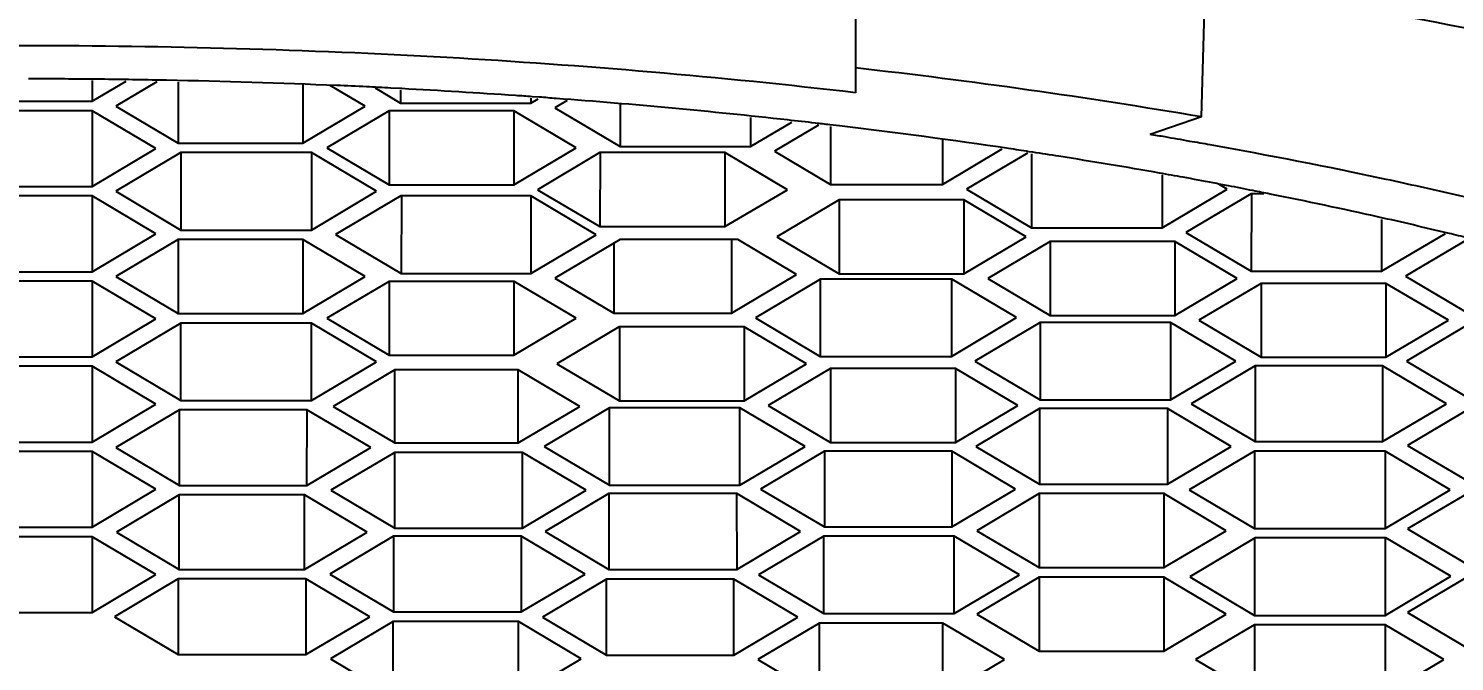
# Model space of a CAD drawing. Header units: millimetres. Extents: x 3495 to 4455, y 26793 to 27144.
# Drawn here: x 4353.08 to 4358.22, y 27042.74 to 27045.02 of the extents above; entities that cross this region are included whole.
import ezdxf

# ---------------------------------------------------------------- set-up
doc = ezdxf.new("R2010")
doc.units = ezdxf.units.MM
doc.styles.get("Standard").update_dxf_attribs({"font": ''})
doc.styles.get('Standard').set_extended_font_data('SimSun')
doc.dimstyles.new('副本 ISO-25-2bei', dxfattribs={"dimscale": 1.7, "dimtxt": 5, "dimasz": 5, "dimexe": 0.5, "dimexo": 0.625, "dimgap": 1, "dimtad": 1, "dimlfac": 0.0393, "dimdsep": 46, "dimtxsty": 'Standard', "dimcen": 2.5, "dimclrd": 1, "dimclre": 1, "dimclrt": 3, "dimadec": 0, "dimazin": 0, "dimtfac": 1, "dimtmove": 0, "dimatfit": 3, "dimfxl": 0, "dimarcsym": 0})

# ---------------------------------------------------------------- blocks, each defined once
blk = doc.blocks.new('*D14')
at = {"color": 1, "lineweight": -2, "transparency": 16777216}
for p, q in [((4281.5954, 27007.2561), (4281.5954, 27133.5514)), ((4424.555, 27007.2563), (4424.555, 27133.5514)), ((4290.0954, 27132.7014), (4416.055, 27132.7014))]:
    blk.add_line(p, q, dxfattribs=at)
at = {"color": 1, "transparency": 16777216}
for points in [[(4290.0954, 27134.118), (4290.0954, 27131.2847), (4281.5954, 27132.7014)], [(4416.055, 27134.118), (4416.055, 27131.2847), (4424.555, 27132.7014)]]:
    blk.add_solid(points, dxfattribs=at)
at = {"layer": 'Defpoints', "color": 0, "transparency": 16777216}
for p in [(4424.555, 27132.7014), (4281.5954, 27006.1936), (4424.555, 27006.1938)]:
    blk.add_point(p, dxfattribs=at)
at = {"color": 3, "transparency": 16777216, "insert": (4353.0752, 27138.6514), "char_height": 8.5, "attachment_point": 5}
blk.add_mtext('5.62', dxfattribs=at)
blk = doc.blocks.new('*D15')
at = {"color": 1, "lineweight": -2, "transparency": 16777216}
for p, q in [((4354.138, 27114.1186), (4454.1043, 27114.1186)), ((4453.2543, 27105.6186), (4453.2543, 27014.1911)), ((4425.1082, 27005.6911), (4454.1043, 27005.6911))]:
    blk.add_line(p, q, dxfattribs=at)
at = {"color": 1, "transparency": 16777216}
for points in [[(4451.8376, 27105.6186), (4454.671, 27105.6186), (4453.2543, 27114.1186)], [(4451.8376, 27014.1911), (4454.671, 27014.1911), (4453.2543, 27005.6911)]]:
    blk.add_solid(points, dxfattribs=at)
at = {"layer": 'Defpoints', "color": 0, "transparency": 16777216}
for p in [(4353.0755, 27114.1186), (4424.0457, 27005.6911), (4453.2543, 27005.6911)]:
    blk.add_point(p, dxfattribs=at)
at = {"color": 3, "transparency": 16777216, "insert": (4447.3043, 27059.9049), "char_height": 8.5, "attachment_point": 5, "rotation": 90}
blk.add_mtext('4.26', dxfattribs=at)

msp = doc.modelspace()

# ---------------------------------------------------------------- linework, layer by layer
for points, knots in [([(4353.0752, 27046.9503), (4353.6444, 27046.9503), (4354.2144, 27046.9362), (4354.7835, 27046.9087), (4354.7835, 27046.9087), (4355.3419, 27046.8805), (4355.9002, 27046.8398), (4356.4561, 27046.7833), (4356.4561, 27046.7833), (4356.9929, 27046.7293), (4357.528, 27046.662), (4358.0606, 27046.578), (4358.0606, 27046.578), (4358.5641, 27046.4991), (4359.0651, 27046.4069), (4359.562, 27046.2972), (4359.562, 27046.2972), (4360.0223, 27046.1958), (4360.4793, 27046.0795), (4360.9313, 27045.9449), (4360.9313, 27045.9449), (4361.3402, 27045.8236), (4361.744, 27045.6873), (4362.1395, 27045.5303), (4362.1395, 27045.5303), (4362.4885, 27045.3915), (4362.8316, 27045.2378), (4363.1623, 27045.0608), (4363.1623, 27045.0608), (4363.4465, 27044.9088), (4363.7223, 27044.7393), (4363.9783, 27044.5457)], [0, 0, 0, 0, 0.125, 0.125, 0.125, 0.125, 0.25, 0.25, 0.25, 0.25, 0.375, 0.375, 0.375, 0.375, 0.5, 0.5, 0.5, 0.5, 0.625, 0.625, 0.625, 0.625, 0.75, 0.75, 0.75, 0.75, 0.875, 0.875, 0.875, 0.875, 1, 1, 1, 1]), ([(4363.8902, 27044.3413), (4363.6351, 27044.5332), (4363.3609, 27044.7002), (4363.0792, 27044.8506), (4363.0792, 27044.8506), (4362.7502, 27045.0259), (4362.4095, 27045.1788), (4362.063, 27045.3159), (4362.063, 27045.3159), (4361.67, 27045.4713), (4361.2695, 27045.6067), (4360.864, 27045.7264), (4360.864, 27045.7264), (4360.4162, 27045.8593), (4359.9625, 27045.9748), (4359.5064, 27046.0745), (4359.5064, 27046.0745), (4359.0128, 27046.1834), (4358.5159, 27046.2756), (4358.0174, 27046.3537), (4358.0174, 27046.3537), (4357.4889, 27046.436), (4356.9588, 27046.5033), (4356.427, 27046.5564), (4356.427, 27046.5564), (4355.8753, 27046.6121), (4355.3219, 27046.6528), (4354.7686, 27046.6802), (4354.7686, 27046.6802), (4354.2044, 27046.7077), (4353.6402, 27046.7218), (4353.0752, 27046.7218), (4353.0752, 27046.7218), (4352.511, 27046.7218), (4351.946, 27046.7077), (4351.3818, 27046.6802), (4351.3818, 27046.6802), (4350.8284, 27046.6528), (4350.2751, 27046.6121), (4349.7233, 27046.5564), (4349.7233, 27046.5564), (4349.1916, 27046.5033), (4348.6614, 27046.436), (4348.133, 27046.3537), (4348.133, 27046.3537), (4347.6345, 27046.2756), (4347.1376, 27046.1834), (4346.644, 27046.0753), (4346.644, 27046.0753), (4346.1879, 27045.9748), (4345.7342, 27045.8601), (4345.2863, 27045.7272), (4345.2863, 27045.7272), (4344.8809, 27045.6067), (4344.4795, 27045.4713), (4344.0865, 27045.3159), (4344.0865, 27045.3159), (4343.7409, 27045.1788), (4343.4002, 27045.0268), (4343.0712, 27044.8506), (4343.0712, 27044.8506), (4342.7895, 27044.7002), (4342.5153, 27044.5332), (4342.2602, 27044.3413)], [0, 0, 0, 0, 0.0625, 0.0625, 0.0625, 0.0625, 0.125, 0.125, 0.125, 0.125, 0.1875, 0.1875, 0.1875, 0.1875, 0.25, 0.25, 0.25, 0.25, 0.3125, 0.3125, 0.3125, 0.3125, 0.375, 0.375, 0.375, 0.375, 0.4375, 0.4375, 0.4375, 0.4375, 0.5, 0.5, 0.5, 0.5, 0.5625, 0.5625, 0.5625, 0.5625, 0.625, 0.625, 0.625, 0.625, 0.6875, 0.6875, 0.6875, 0.6875, 0.75, 0.75, 0.75, 0.75, 0.8125, 0.8125, 0.8125, 0.8125, 0.875, 0.875, 0.875, 0.875, 0.9375, 0.9375, 0.9375, 0.9375, 1, 1, 1, 1]), ([(4363.9026, 27042.9321), (4363.8229, 27043.0392), (4363.734, 27043.1398), (4363.6384, 27043.2337), (4363.6384, 27043.2337), (4363.5329, 27043.3392), (4363.4199, 27043.4364), (4363.3027, 27043.5278), (4363.3027, 27043.5278), (4363.1723, 27043.6292), (4363.0368, 27043.7231), (4362.8973, 27043.8111), (4362.8973, 27043.8111), (4362.7435, 27043.9084), (4362.5857, 27043.9981), (4362.4245, 27044.082), (4362.4245, 27044.082), (4362.2483, 27044.1742), (4362.0697, 27044.259), (4361.8877, 27044.3388), (4361.8877, 27044.3388), (4361.6916, 27044.4252), (4361.4922, 27044.5049), (4361.2911, 27044.5797), (4361.2911, 27044.5797), (4360.8466, 27044.7451), (4360.3921, 27044.8847), (4359.9334, 27045.0068), (4359.9334, 27045.0068), (4359.4241, 27045.1422), (4358.9081, 27045.2553), (4358.3896, 27045.3516), (4358.3896, 27045.3516), (4357.8296, 27045.4547), (4357.2662, 27045.5386), (4356.7004, 27045.6042), (4356.7004, 27045.6042), (4356.1063, 27045.674), (4355.5097, 27045.7255), (4354.9131, 27045.7596), (4354.9131, 27045.7596), (4354.3008, 27045.7945), (4353.6876, 27045.8111), (4353.0752, 27045.8111), (4353.0752, 27045.8111), (4352.462, 27045.8111), (4351.8488, 27045.7945), (4351.2372, 27045.7596), (4351.2372, 27045.7596), (4350.6398, 27045.7255), (4350.0432, 27045.674), (4349.4491, 27045.6042), (4349.4491, 27045.6042), (4348.8841, 27045.5386), (4348.3199, 27045.4547), (4347.7599, 27045.3516), (4347.7599, 27045.3516), (4347.2414, 27045.2553), (4346.7263, 27045.1422), (4346.2161, 27045.0068), (4346.2161, 27045.0068), (4345.7575, 27044.8847), (4345.3038, 27044.7451), (4344.8592, 27044.5797), (4344.8592, 27044.5797), (4344.6582, 27044.5049), (4344.4588, 27044.4252), (4344.2618, 27044.3388), (4344.2618, 27044.3388), (4344.0807, 27044.259), (4343.9012, 27044.1742), (4343.7259, 27044.082), (4343.7259, 27044.082), (4343.5647, 27043.9981), (4343.4068, 27043.9084), (4343.2531, 27043.8111), (4343.2531, 27043.8111), (4343.1135, 27043.7231), (4342.9773, 27043.6292), (4342.8468, 27043.5278), (4342.8468, 27043.5278), (4342.7297, 27043.4364), (4342.6167, 27043.3392), (4342.5111, 27043.2337), (4342.5111, 27043.2337), (4342.4164, 27043.1398), (4342.3267, 27043.0392), (4342.2469, 27042.9321)], [0, 0, 0, 0, 0.045455, 0.045455, 0.045455, 0.045455, 0.090909, 0.090909, 0.090909, 0.090909, 0.136364, 0.136364, 0.136364, 0.136364, 0.181818, 0.181818, 0.181818, 0.181818, 0.227273, 0.227273, 0.227273, 0.227273, 0.272727, 0.272727, 0.272727, 0.272727, 0.318182, 0.318182, 0.318182, 0.318182, 0.363636, 0.363636, 0.363636, 0.363636, 0.409091, 0.409091, 0.409091, 0.409091, 0.454545, 0.454545, 0.454545, 0.454545, 0.5, 0.5, 0.5, 0.5, 0.545455, 0.545455, 0.545455, 0.545455, 0.590909, 0.590909, 0.590909, 0.590909, 0.636364, 0.636364, 0.636364, 0.636364, 0.681818, 0.681818, 0.681818, 0.681818, 0.727273, 0.727273, 0.727273, 0.727273, 0.772727, 0.772727, 0.772727, 0.772727, 0.818182, 0.818182, 0.818182, 0.818182, 0.863636, 0.863636, 0.863636, 0.863636, 0.909091, 0.909091, 0.909091, 0.909091, 0.954545, 0.954545, 0.954545, 0.954545, 1, 1, 1, 1]), ([(4357.3236, 27045.1896), (4357.8778, 27045.104), (4358.4295, 27044.9985), (4358.9754, 27044.8672), (4358.9754, 27044.8672), (4359.4656, 27044.7501), (4359.9501, 27044.6121), (4360.4253, 27044.446), (4360.4253, 27044.446), (4360.6389, 27044.3712), (4360.8499, 27044.2906), (4361.0585, 27044.2025), (4361.0585, 27044.2025), (4361.2496, 27044.1219), (4361.4382, 27044.0347), (4361.6227, 27043.9399), (4361.6227, 27043.9399), (4361.7905, 27043.8544), (4361.955, 27043.7621), (4362.1137, 27043.6616), (4362.1137, 27043.6616), (4362.2566, 27043.571), (4362.3954, 27043.4738), (4362.5275, 27043.3674)], [0, 0, 0, 0, 0.166667, 0.166667, 0.166667, 0.166667, 0.333333, 0.333333, 0.333333, 0.333333, 0.5, 0.5, 0.5, 0.5, 0.666667, 0.666667, 0.666667, 0.666667, 0.833333, 0.833333, 0.833333, 0.833333, 1, 1, 1, 1]), ([(4356.0606, 27044.7899), (4355.5704, 27044.8473), (4355.0777, 27044.8888), (4354.5849, 27044.9171), (4354.5849, 27044.9171), (4354.0797, 27044.9453), (4353.5737, 27044.9595), (4353.0685, 27044.9595), (4353.0685, 27044.9595), (4352.5625, 27044.9595), (4352.0565, 27044.9453), (4351.5513, 27044.9162), (4351.5513, 27044.9162), (4351.0586, 27044.888), (4350.5667, 27044.8456), (4350.0765, 27044.7883)], [0, 0, 0, 0, 0.25, 0.25, 0.25, 0.25, 0.5, 0.5, 0.5, 0.5, 0.75, 0.75, 0.75, 0.75, 1, 1, 1, 1]), ([(4362.6438, 27043.2702), (4362.7834, 27043.1481), (4362.9147, 27043.0135), (4363.026, 27042.8648), (4363.026, 27042.8648), (4363.1224, 27042.736), (4363.2055, 27042.5955), (4363.262, 27042.446), (4363.262, 27042.446), (4363.2886, 27042.377), (4363.3094, 27042.3056), (4363.3243, 27042.2333), (4363.3243, 27042.2333), (4363.3385, 27042.1635), (4363.3468, 27042.092), (4363.3484, 27042.0206), (4363.3484, 27042.0206), (4363.3501, 27041.9491), (4363.3451, 27041.8776), (4363.3343, 27041.807), (4363.3343, 27041.807), (4363.3235, 27041.7347), (4363.3052, 27041.6641), (4363.2828, 27041.5943), (4363.2828, 27041.5943), (4363.2329, 27041.4447), (4363.1573, 27041.3043), (4363.0668, 27041.1747), (4363.0668, 27041.1747), (4362.9621, 27041.0251), (4362.8374, 27040.8905), (4362.7037, 27040.7667), (4362.7037, 27040.7667), (4362.5466, 27040.623), (4362.3763, 27040.4942), (4362.1985, 27040.377), (4362.1985, 27040.377), (4361.9932, 27040.2416), (4361.7789, 27040.1211), (4361.5587, 27040.0106), (4361.5587, 27040.0106), (4361.3102, 27039.886), (4361.0543, 27039.7755), (4360.7942, 27039.6741), (4360.7942, 27039.6741), (4360.5059, 27039.5619), (4360.2126, 27039.4614), (4359.9168, 27039.3716), (4359.9168, 27039.3716), (4359.5928, 27039.2728), (4359.2662, 27039.1855), (4358.9372, 27039.1074), (4358.9372, 27039.1074), (4358.5849, 27039.0235), (4358.2293, 27038.9504), (4357.872, 27038.8856), (4357.872, 27038.8856), (4357.1026, 27038.7468), (4356.3257, 27038.6479), (4355.5463, 27038.5823), (4355.5463, 27038.5823), (4354.7245, 27038.5125), (4353.8994, 27038.4793), (4353.0752, 27038.4793)], [0, 0, 0, 0, 0.0625, 0.0625, 0.0625, 0.0625, 0.125, 0.125, 0.125, 0.125, 0.1875, 0.1875, 0.1875, 0.1875, 0.25, 0.25, 0.25, 0.25, 0.3125, 0.3125, 0.3125, 0.3125, 0.375, 0.375, 0.375, 0.375, 0.4375, 0.4375, 0.4375, 0.4375, 0.5, 0.5, 0.5, 0.5, 0.5625, 0.5625, 0.5625, 0.5625, 0.625, 0.625, 0.625, 0.625, 0.6875, 0.6875, 0.6875, 0.6875, 0.75, 0.75, 0.75, 0.75, 0.8125, 0.8125, 0.8125, 0.8125, 0.875, 0.875, 0.875, 0.875, 0.9375, 0.9375, 0.9375, 0.9375, 1, 1, 1, 1])]:
    msp.add_open_spline(points, degree=3, knots=knots)
for points in [[(4356.0606, 27045.35), (4356.0606, 27045.35), (4356.0606, 27044.7899), (4356.0606, 27044.7899)], [(4357.3103, 27044.7027), (4357.3103, 27044.7027), (4357.3203, 27045.0841), (4357.3203, 27045.0841)], [(4357.3103, 27044.7027), (4356.8957, 27044.7733), (4356.4786, 27044.8323), (4356.0606, 27044.8797)], [(4353.307, 27044.839), (4353.2297, 27044.8398), (4353.1525, 27044.8398), (4353.0752, 27044.8398)], [(4353.3053, 27044.8348), (4353.3053, 27044.8348), (4353.3053, 27044.7592), (4353.3053, 27044.7592)], [(4353.3053, 27044.7592), (4353.3053, 27044.7592), (4353.4283, 27044.8323), (4353.4283, 27044.8323)], [(4353.5355, 27044.8356), (4353.4599, 27044.8373), (4353.3835, 27044.8381), (4353.307, 27044.839)], [(4353.5388, 27044.8298), (4353.5388, 27044.8298), (4353.3901, 27044.7418), (4353.3901, 27044.7418)], [(4354.1512, 27044.8174), (4353.946, 27044.8265), (4353.7407, 27044.8323), (4353.5355, 27044.8356)], [(4353.6153, 27044.8282), (4353.6153, 27044.8282), (4353.6153, 27044.608), (4353.6153, 27044.608)], [(4354.0656, 27044.819), (4354.0656, 27044.819), (4354.0656, 27044.608), (4354.0656, 27044.608)], [(4354.1878, 27044.8165), (4354.1878, 27044.8165), (4354.1512, 27044.8174), (4354.1512, 27044.8174)], [(4354.2908, 27044.7418), (4354.2908, 27044.7418), (4354.1645, 27044.8165), (4354.1645, 27044.8165)], [(4354.2958, 27044.8116), (4354.2592, 27044.8132), (4354.2235, 27044.8149), (4354.1878, 27044.8165)], [(4354.383, 27044.8066), (4354.3539, 27044.8082), (4354.3249, 27044.8099), (4354.2958, 27044.8116)], [(4354.3265, 27044.8074), (4354.3265, 27044.8074), (4354.4179, 27044.7526), (4354.4179, 27044.7526)], [(4354.4229, 27044.8049), (4354.4229, 27044.8049), (4354.383, 27044.8066), (4354.383, 27044.8066)], [(4354.4179, 27044.8007), (4354.4179, 27044.8007), (4354.4179, 27044.7526), (4354.4179, 27044.7526)], [(4354.8334, 27044.78), (4354.6963, 27044.7891), (4354.56, 27044.7974), (4354.4229, 27044.8049)], [(4354.8932, 27044.7758), (4354.8733, 27044.7775), (4354.8533, 27044.7783), (4354.8334, 27044.78)], [(4354.9198, 27044.7742), (4354.9198, 27044.7742), (4354.8932, 27044.7758), (4354.8932, 27044.7758)], [(4354.9804, 27044.7692), (4354.9605, 27044.7708), (4354.9397, 27044.7725), (4354.9198, 27044.7742)], [(4352.8442, 27044.7592), (4352.8442, 27044.7592), (4353.3053, 27044.7592), (4353.3053, 27044.7592)], [(4353.3053, 27044.7251), (4353.3053, 27044.7251), (4352.8442, 27044.7251), (4352.8442, 27044.7251)], [(4353.3053, 27044.7251), (4353.3053, 27044.7251), (4353.3053, 27044.4518), (4353.3053, 27044.4518)], [(4353.5355, 27044.5889), (4353.5355, 27044.5889), (4353.3053, 27044.7251), (4353.3053, 27044.7251)], [(4353.3901, 27044.7418), (4353.3901, 27044.7418), (4353.6153, 27044.608), (4353.6153, 27044.608)], [(4354.0656, 27044.608), (4354.0656, 27044.608), (4354.2908, 27044.7418), (4354.2908, 27044.7418)], [(4354.3772, 27044.7251), (4354.3772, 27044.7251), (4354.152, 27044.5914), (4354.152, 27044.5914)], [(4354.3772, 27044.7251), (4354.3772, 27044.7251), (4354.3772, 27044.4576), (4354.3772, 27044.4576)], [(4354.8276, 27044.7251), (4354.8276, 27044.7251), (4354.3772, 27044.7251), (4354.3772, 27044.7251)], [(4354.4179, 27044.7526), (4354.4179, 27044.7526), (4354.889, 27044.7526), (4354.889, 27044.7526)], [(4354.8276, 27044.7251), (4354.8276, 27044.7251), (4354.8276, 27044.4576), (4354.8276, 27044.4576)], [(4355.0527, 27044.5914), (4355.0527, 27044.5914), (4354.8276, 27044.7251), (4354.8276, 27044.7251)], [(4354.889, 27044.77), (4354.889, 27044.77), (4354.889, 27044.7526), (4354.889, 27044.7526)], [(4354.889, 27044.7526), (4354.889, 27044.7526), (4354.9156, 27044.7683), (4354.9156, 27044.7683)], [(4355.0195, 27044.7617), (4355.0195, 27044.7617), (4354.9755, 27044.7359), (4354.9755, 27044.7359)], [(4354.9755, 27044.7359), (4354.9755, 27044.7359), (4355.2114, 27044.5963), (4355.2114, 27044.5963)], [(4355.8155, 27044.6919), (4355.538, 27044.7226), (4355.2596, 27044.7484), (4354.9804, 27044.7692)], [(4355.2114, 27044.7492), (4355.2114, 27044.7492), (4355.2114, 27044.5963), (4355.2114, 27044.5963)], [(4355.6817, 27044.7002), (4355.6817, 27044.7002), (4355.6817, 27044.5963), (4355.6817, 27044.5963)], [(4355.6817, 27044.5963), (4355.6817, 27044.5963), (4355.8305, 27044.6836), (4355.8305, 27044.6836)], [(4355.9268, 27044.6728), (4355.9268, 27044.6728), (4355.7681, 27044.5789), (4355.7681, 27044.5789)], [(4355.916, 27044.6803), (4355.8828, 27044.6844), (4355.8496, 27044.6877), (4355.8155, 27044.6919)], [(4355.9676, 27044.6745), (4355.9509, 27044.6761), (4355.9335, 27044.6786), (4355.916, 27044.6803)], [(4356.0033, 27044.6703), (4356.0033, 27044.6703), (4355.9676, 27044.6745), (4355.9676, 27044.6745)], [(4357.3103, 27044.7027), (4357.3103, 27044.7027), (4357.1242, 27044.6396), (4357.1242, 27044.6396)], [(4355.9709, 27044.6686), (4355.9709, 27044.6686), (4355.97, 27044.4592), (4355.97, 27044.4592)], [(4356.6132, 27044.5889), (4356.4104, 27044.6188), (4356.2069, 27044.6462), (4356.0033, 27044.6703)], [(4356.3747, 27044.6221), (4356.3747, 27044.6221), (4356.3747, 27044.4592), (4356.3747, 27044.4592)], [(4357.1782, 27044.6304), (4357.1599, 27044.6337), (4357.1424, 27044.6362), (4357.1242, 27044.6396)], [(4357.2671, 27044.6146), (4357.2372, 27044.6204), (4357.2081, 27044.6254), (4357.1782, 27044.6304)], [(4353.3053, 27044.4518), (4353.3053, 27044.4518), (4353.5355, 27044.5889), (4353.5355, 27044.5889)], [(4353.6252, 27044.5739), (4353.6252, 27044.5739), (4353.3901, 27044.4343), (4353.3901, 27044.4343)], [(4353.6153, 27044.608), (4353.6153, 27044.608), (4354.0656, 27044.608), (4354.0656, 27044.608)], [(4353.6252, 27044.5756), (4353.6252, 27044.5756), (4353.6252, 27044.2947), (4353.6252, 27044.2947)], [(4354.0964, 27044.5739), (4354.0964, 27044.5739), (4353.6252, 27044.5739), (4353.6252, 27044.5739)], [(4354.0964, 27044.5756), (4354.0964, 27044.5756), (4354.0964, 27044.2947), (4354.0964, 27044.2947)], [(4354.3315, 27044.4343), (4354.3315, 27044.4343), (4354.0964, 27044.5739), (4354.0964, 27044.5739)], [(4354.152, 27044.5914), (4354.152, 27044.5914), (4354.3772, 27044.4576), (4354.3772, 27044.4576)], [(4354.8276, 27044.4576), (4354.8276, 27044.4576), (4355.0527, 27044.5914), (4355.0527, 27044.5914)], [(4355.1383, 27044.5739), (4355.1383, 27044.5739), (4354.9131, 27044.4401), (4354.9131, 27044.4401)], [(4355.1391, 27044.5739), (4355.1391, 27044.5739), (4355.1383, 27044.3072), (4355.1383, 27044.3072)], [(4355.5895, 27044.5739), (4355.5895, 27044.5739), (4355.1383, 27044.5739), (4355.1383, 27044.5739)], [(4355.2114, 27044.5963), (4355.2114, 27044.5963), (4355.6817, 27044.5963), (4355.6817, 27044.5963)], [(4355.5895, 27044.5739), (4355.5895, 27044.5739), (4355.5895, 27044.3072), (4355.5895, 27044.3072)], [(4355.8147, 27044.4401), (4355.8147, 27044.4401), (4355.5895, 27044.5739), (4355.5895, 27044.5739)], [(4355.7681, 27044.5789), (4355.7681, 27044.5789), (4355.97, 27044.4592), (4355.97, 27044.4592)], [(4356.3747, 27044.4592), (4356.3747, 27044.4592), (4356.5899, 27044.5872), (4356.5899, 27044.5872)], [(4356.6813, 27044.5723), (4356.6813, 27044.5723), (4356.4611, 27044.4418), (4356.4611, 27044.4418)], [(4356.6871, 27044.5772), (4356.6622, 27044.5814), (4356.6381, 27044.5847), (4356.6132, 27044.5889)], [(4356.7012, 27044.5756), (4356.7012, 27044.5756), (4356.6871, 27044.5772), (4356.6871, 27044.5772)], [(4356.6963, 27044.5698), (4356.6963, 27044.5698), (4356.6963, 27044.3022), (4356.6963, 27044.3022)], [(4356.7951, 27044.5606), (4356.7636, 27044.5656), (4356.7328, 27044.5706), (4356.7012, 27044.5756)], [(4357.341, 27044.6022), (4357.3169, 27044.6063), (4357.292, 27044.6105), (4357.2671, 27044.6146)], [(4357.9767, 27044.4775), (4357.7656, 27044.5224), (4357.5537, 27044.5639), (4357.341, 27044.6022)], [(4357.1582, 27044.5), (4357.0378, 27044.5216), (4356.9164, 27044.5415), (4356.7951, 27044.5606)], [(4357.2438, 27044.485), (4357.2156, 27044.49), (4357.1873, 27044.495), (4357.1582, 27044.5)], [(4357.1674, 27044.4941), (4357.1674, 27044.4941), (4357.1674, 27044.3022), (4357.1674, 27044.3022)], [(4357.3518, 27044.4651), (4357.3153, 27044.4717), (4357.2795, 27044.4784), (4357.2438, 27044.485)], [(4357.4075, 27044.4543), (4357.3884, 27044.4576), (4357.3701, 27044.4609), (4357.3518, 27044.4651)], [(4358.1005, 27044.4501), (4358.0589, 27044.4592), (4358.0182, 27044.4684), (4357.9767, 27044.4775)], [(4352.8442, 27044.4518), (4352.8442, 27044.4518), (4353.3053, 27044.4518), (4353.3053, 27044.4518)], [(4353.3053, 27044.4177), (4353.3053, 27044.4177), (4352.8442, 27044.4177), (4352.8442, 27044.4177)], [(4353.3053, 27044.4177), (4353.3053, 27044.4177), (4353.3053, 27044.1443), (4353.3053, 27044.1443)], [(4353.5355, 27044.2814), (4353.5355, 27044.2814), (4353.3053, 27044.4177), (4353.3053, 27044.4177)], [(4353.3901, 27044.4343), (4353.3901, 27044.4343), (4353.6252, 27044.2947), (4353.6252, 27044.2947)], [(4354.0964, 27044.2947), (4354.0964, 27044.2947), (4354.3315, 27044.4343), (4354.3315, 27044.4343)], [(4354.4196, 27044.4185), (4354.4196, 27044.4185), (4354.1836, 27044.2781), (4354.1836, 27044.2781)], [(4354.3772, 27044.4576), (4354.3772, 27044.4576), (4354.8276, 27044.4576), (4354.8276, 27044.4576)], [(4354.8882, 27044.4185), (4354.8882, 27044.4185), (4354.4196, 27044.4185), (4354.4196, 27044.4185)], [(4354.4212, 27044.4194), (4354.4212, 27044.4194), (4354.4204, 27044.1377), (4354.4204, 27044.1377)], [(4355.125, 27044.2773), (4355.125, 27044.2773), (4354.8882, 27044.4185), (4354.8882, 27044.4185)], [(4354.889, 27044.4194), (4354.889, 27044.4194), (4354.889, 27044.1377), (4354.889, 27044.1377)], [(4354.9131, 27044.4401), (4354.9131, 27044.4401), (4355.1383, 27044.3072), (4355.1383, 27044.3072)], [(4355.5895, 27044.3072), (4355.5895, 27044.3072), (4355.8147, 27044.4401), (4355.8147, 27044.4401)], [(4355.97, 27044.4592), (4355.97, 27044.4592), (4356.3747, 27044.4592), (4356.3747, 27044.4592)], [(4356.4611, 27044.4418), (4356.4611, 27044.4418), (4356.6963, 27044.3022), (4356.6963, 27044.3022)], [(4357.1674, 27044.3022), (4357.1674, 27044.3022), (4357.4025, 27044.4418), (4357.4025, 27044.4418)], [(4357.4889, 27044.4252), (4357.4889, 27044.4252), (4357.2538, 27044.2856), (4357.2538, 27044.2856)], [(4357.4025, 27044.4418), (4357.4025, 27044.4418), (4357.3726, 27044.4601), (4357.3726, 27044.4601)], [(4357.4956, 27044.4368), (4357.4657, 27044.4426), (4357.4366, 27044.4484), (4357.4075, 27044.4543)], [(4357.4898, 27044.4268), (4357.4898, 27044.4268), (4357.4889, 27044.146), (4357.4889, 27044.146)], [(4357.5346, 27044.4252), (4357.5346, 27044.4252), (4357.4889, 27044.4252), (4357.4889, 27044.4252)], [(4357.5571, 27044.4244), (4357.5371, 27044.4285), (4357.5163, 27044.4327), (4357.4956, 27044.4368)], [(4357.9501, 27044.3413), (4357.8196, 27044.3703), (4357.6883, 27044.3986), (4357.5571, 27044.4244)], [(4358.7685, 27044.2873), (4358.5475, 27044.3462), (4358.3248, 27044.4011), (4358.1005, 27044.4501)], [(4356.0016, 27044.4036), (4356.0016, 27044.4036), (4355.7764, 27044.2698), (4355.7764, 27044.2698)], [(4356.0016, 27044.4036), (4356.0016, 27044.4036), (4356.0016, 27044.136), (4356.0016, 27044.136)], [(4356.452, 27044.4036), (4356.452, 27044.4036), (4356.0016, 27044.4036), (4356.0016, 27044.4036)], [(4356.452, 27044.4036), (4356.452, 27044.4036), (4356.452, 27044.136), (4356.452, 27044.136)], [(4356.6771, 27044.2698), (4356.6771, 27044.2698), (4356.452, 27044.4036), (4356.452, 27044.4036)], [(4358.1985, 27044.2831), (4358.1163, 27044.303), (4358.0332, 27044.323), (4357.9501, 27044.3413)], [(4357.96, 27044.3321), (4357.96, 27044.3321), (4357.96, 27044.146), (4357.96, 27044.146)], [(4353.3053, 27044.1443), (4353.3053, 27044.1443), (4353.5355, 27044.2814), (4353.5355, 27044.2814)], [(4353.6153, 27044.2607), (4353.6153, 27044.2607), (4353.3901, 27044.1269), (4353.3901, 27044.1269)], [(4353.6153, 27044.2607), (4353.6153, 27044.2607), (4353.6153, 27043.9931), (4353.6153, 27043.9931)], [(4354.0656, 27044.2607), (4354.0656, 27044.2607), (4353.6153, 27044.2607), (4353.6153, 27044.2607)], [(4353.6252, 27044.2947), (4353.6252, 27044.2947), (4354.0964, 27044.2947), (4354.0964, 27044.2947)], [(4354.0656, 27044.2607), (4354.0656, 27044.2607), (4354.0656, 27043.9931), (4354.0656, 27043.9931)], [(4354.2908, 27044.1269), (4354.2908, 27044.1269), (4354.0656, 27044.2607), (4354.0656, 27044.2607)], [(4354.1836, 27044.2781), (4354.1836, 27044.2781), (4354.4204, 27044.1377), (4354.4204, 27044.1377)], [(4354.889, 27044.1377), (4354.889, 27044.1377), (4355.125, 27044.2773), (4355.125, 27044.2773)], [(4355.2114, 27044.2607), (4355.2114, 27044.2607), (4354.9755, 27044.1211), (4354.9755, 27044.1211)], [(4355.1383, 27044.3072), (4355.1383, 27044.3072), (4355.5895, 27044.3072), (4355.5895, 27044.3072)], [(4355.636, 27044.2607), (4355.636, 27044.2607), (4355.2114, 27044.2607), (4355.2114, 27044.2607)], [(4355.6128, 27044.2607), (4355.6128, 27044.2607), (4355.6128, 27043.9948), (4355.6128, 27043.9948)], [(4355.8479, 27044.1344), (4355.8479, 27044.1344), (4355.636, 27044.2607), (4355.636, 27044.2607)], [(4355.7764, 27044.2698), (4355.7764, 27044.2698), (4356.0016, 27044.136), (4356.0016, 27044.136)], [(4356.452, 27044.136), (4356.452, 27044.136), (4356.6771, 27044.2698), (4356.6771, 27044.2698)], [(4356.6963, 27044.3022), (4356.6963, 27044.3022), (4357.1674, 27044.3022), (4357.1674, 27044.3022)], [(4357.2538, 27044.2856), (4357.2538, 27044.2856), (4357.4889, 27044.146), (4357.4889, 27044.146)], [(4357.96, 27044.146), (4357.96, 27044.146), (4358.191, 27044.2823), (4358.191, 27044.2823)], [(4358.2758, 27044.264), (4358.2758, 27044.264), (4358.0465, 27044.1286), (4358.0465, 27044.1286)], [(4358.211, 27044.2806), (4358.211, 27044.2806), (4358.1985, 27044.2831), (4358.1985, 27044.2831)], [(4358.2816, 27044.2632), (4358.2575, 27044.269), (4358.2342, 27044.2748), (4358.211, 27044.2806)], [(4355.1882, 27044.2465), (4355.1882, 27044.2465), (4355.1882, 27043.9948), (4355.1882, 27043.9948)], [(4356.7636, 27044.2532), (4356.7636, 27044.2532), (4356.5384, 27044.1194), (4356.5384, 27044.1194)], [(4356.7636, 27044.2532), (4356.7636, 27044.2532), (4356.7636, 27043.9856), (4356.7636, 27043.9856)], [(4357.2139, 27044.2532), (4357.2139, 27044.2532), (4356.7636, 27044.2532), (4356.7636, 27044.2532)], [(4357.2139, 27044.2532), (4357.2139, 27044.2532), (4357.2139, 27043.9856), (4357.2139, 27043.9856)], [(4357.4391, 27044.1194), (4357.4391, 27044.1194), (4357.2139, 27044.2532), (4357.2139, 27044.2532)], [(4352.8442, 27044.1443), (4352.8442, 27044.1443), (4353.3053, 27044.1443), (4353.3053, 27044.1443)], [(4353.3053, 27044.1103), (4353.3053, 27044.1103), (4352.8442, 27044.1103), (4352.8442, 27044.1103)], [(4353.3053, 27044.1103), (4353.3053, 27044.1103), (4353.3053, 27043.8369), (4353.3053, 27043.8369)], [(4353.5355, 27043.974), (4353.5355, 27043.974), (4353.3053, 27044.1103), (4353.3053, 27044.1103)], [(4353.3901, 27044.1269), (4353.3901, 27044.1269), (4353.6153, 27043.9931), (4353.6153, 27043.9931)], [(4354.0656, 27043.9931), (4354.0656, 27043.9931), (4354.2908, 27044.1269), (4354.2908, 27044.1269)], [(4354.3772, 27044.1094), (4354.3772, 27044.1094), (4354.152, 27043.9765), (4354.152, 27043.9765)], [(4354.3772, 27044.1094), (4354.3772, 27044.1094), (4354.3772, 27043.8427), (4354.3772, 27043.8427)], [(4354.8284, 27044.1094), (4354.8284, 27044.1094), (4354.3772, 27044.1094), (4354.3772, 27044.1094)], [(4354.4204, 27044.1377), (4354.4204, 27044.1377), (4354.889, 27044.1377), (4354.889, 27044.1377)], [(4354.8276, 27044.1094), (4354.8276, 27044.1094), (4354.8276, 27043.8427), (4354.8276, 27043.8427)], [(4355.0527, 27043.9765), (4355.0527, 27043.9765), (4354.8284, 27044.1094), (4354.8284, 27044.1094)], [(4354.9755, 27044.1211), (4354.9755, 27044.1211), (4355.1882, 27043.9948), (4355.1882, 27043.9948)], [(4355.6128, 27043.9948), (4355.6128, 27043.9948), (4355.8479, 27044.1344), (4355.8479, 27044.1344)], [(4355.9343, 27044.1177), (4355.9343, 27044.1177), (4355.6992, 27043.9782), (4355.6992, 27043.9782)], [(4355.9335, 27044.1202), (4355.9335, 27044.1202), (4355.9335, 27043.8386), (4355.9335, 27043.8386)], [(4356.4079, 27044.1177), (4356.4079, 27044.1177), (4355.9343, 27044.1177), (4355.9343, 27044.1177)], [(4356.0016, 27044.136), (4356.0016, 27044.136), (4356.452, 27044.136), (4356.452, 27044.136)], [(4356.4071, 27044.1202), (4356.4071, 27044.1202), (4356.4071, 27043.8386), (4356.4071, 27043.8386)], [(4356.6422, 27043.979), (4356.6422, 27043.979), (4356.4079, 27044.1177), (4356.4079, 27044.1177)], [(4356.5384, 27044.1194), (4356.5384, 27044.1194), (4356.7636, 27043.9856), (4356.7636, 27043.9856)], [(4357.2139, 27043.9856), (4357.2139, 27043.9856), (4357.4391, 27044.1194), (4357.4391, 27044.1194)], [(4357.4889, 27044.146), (4357.4889, 27044.146), (4357.96, 27044.146), (4357.96, 27044.146)], [(4358.0465, 27044.1286), (4358.0465, 27044.1286), (4358.2824, 27043.989), (4358.2824, 27043.989)], [(4357.5255, 27044.102), (4357.5255, 27044.102), (4357.3003, 27043.969), (4357.3003, 27043.969)], [(4357.5255, 27044.102), (4357.5255, 27044.102), (4357.5255, 27043.8352), (4357.5255, 27043.8352)], [(4357.9758, 27044.102), (4357.9758, 27044.102), (4357.5255, 27044.102), (4357.5255, 27044.102)], [(4357.9758, 27044.102), (4357.9758, 27044.102), (4357.9758, 27043.8352), (4357.9758, 27043.8352)], [(4358.201, 27043.969), (4358.201, 27043.969), (4357.9758, 27044.102), (4357.9758, 27044.102)], [(4353.3053, 27043.8369), (4353.3053, 27043.8369), (4353.5355, 27043.974), (4353.5355, 27043.974)], [(4353.6252, 27043.959), (4353.6252, 27043.959), (4353.3901, 27043.8195), (4353.3901, 27043.8195)], [(4353.6153, 27043.9931), (4353.6153, 27043.9931), (4354.0656, 27043.9931), (4354.0656, 27043.9931)], [(4353.6252, 27043.6799), (4353.6252, 27043.6799), (4353.6252, 27043.9607), (4353.6252, 27043.9607)], [(4354.0964, 27043.959), (4354.0964, 27043.959), (4353.6252, 27043.959), (4353.6252, 27043.959)], [(4354.0964, 27043.6799), (4354.0964, 27043.6799), (4354.0964, 27043.9607), (4354.0964, 27043.9607)], [(4354.3315, 27043.8195), (4354.3315, 27043.8195), (4354.0964, 27043.959), (4354.0964, 27043.959)], [(4354.152, 27043.9765), (4354.152, 27043.9765), (4354.3772, 27043.8427), (4354.3772, 27043.8427)], [(4354.8276, 27043.8427), (4354.8276, 27043.8427), (4355.0527, 27043.9765), (4355.0527, 27043.9765)], [(4355.1882, 27043.9948), (4355.1882, 27043.9948), (4355.6128, 27043.9948), (4355.6128, 27043.9948)], [(4355.6992, 27043.9782), (4355.6992, 27043.9782), (4355.9335, 27043.8386), (4355.9335, 27043.8386)], [(4356.4071, 27043.8386), (4356.4071, 27043.8386), (4356.6422, 27043.979), (4356.6422, 27043.979)], [(4356.727, 27043.9607), (4356.727, 27043.9607), (4356.4918, 27043.8211), (4356.4918, 27043.8211)], [(4356.7278, 27043.9624), (4356.7278, 27043.9624), (4356.727, 27043.6815), (4356.727, 27043.6815)], [(4357.1981, 27043.9607), (4357.1981, 27043.9607), (4356.727, 27043.9607), (4356.727, 27043.9607)], [(4356.7636, 27043.9856), (4356.7636, 27043.9856), (4357.2139, 27043.9856), (4357.2139, 27043.9856)], [(4357.1981, 27043.9624), (4357.1981, 27043.9624), (4357.1981, 27043.6815), (4357.1981, 27043.6815)], [(4357.4341, 27043.8211), (4357.4341, 27043.8211), (4357.1981, 27043.9607), (4357.1981, 27043.9607)], [(4357.3003, 27043.969), (4357.3003, 27043.969), (4357.5255, 27043.8352), (4357.5255, 27043.8352)], [(4357.9758, 27043.8352), (4357.9758, 27043.8352), (4358.201, 27043.969), (4358.201, 27043.969)], [(4358.2808, 27043.9582), (4358.2808, 27043.9582), (4358.0498, 27043.8211), (4358.0498, 27043.8211)], [(4355.2081, 27043.9458), (4355.2081, 27043.9458), (4354.9829, 27043.812), (4354.9829, 27043.812)], [(4355.6585, 27043.9458), (4355.6585, 27043.9458), (4355.2081, 27043.9458), (4355.2081, 27043.9458)], [(4355.2089, 27043.9458), (4355.2089, 27043.9458), (4355.2089, 27043.6782), (4355.2089, 27043.6782)], [(4355.6585, 27043.9458), (4355.6585, 27043.9458), (4355.6585, 27043.6782), (4355.6585, 27043.6782)], [(4355.8836, 27043.812), (4355.8836, 27043.812), (4355.6585, 27043.9458), (4355.6585, 27043.9458)], [(4352.8442, 27043.8369), (4352.8442, 27043.8369), (4353.3053, 27043.8369), (4353.3053, 27043.8369)], [(4353.3053, 27043.8028), (4353.3053, 27043.8028), (4352.8442, 27043.8028), (4352.8442, 27043.8028)], [(4353.3053, 27043.8028), (4353.3053, 27043.8028), (4353.3053, 27043.5295), (4353.3053, 27043.5295)], [(4353.5355, 27043.6666), (4353.5355, 27043.6666), (4353.3053, 27043.8028), (4353.3053, 27043.8028)], [(4353.3901, 27043.8195), (4353.3901, 27043.8195), (4353.6252, 27043.6799), (4353.6252, 27043.6799)], [(4354.0964, 27043.6799), (4354.0964, 27043.6799), (4354.3315, 27043.8195), (4354.3315, 27043.8195)], [(4354.3772, 27043.8427), (4354.3772, 27043.8427), (4354.8276, 27043.8427), (4354.8276, 27043.8427)], [(4354.9829, 27043.812), (4354.9829, 27043.812), (4355.2089, 27043.6782), (4355.2089, 27043.6782)], [(4355.6585, 27043.6782), (4355.6585, 27043.6782), (4355.8836, 27043.812), (4355.8836, 27043.812)], [(4355.9335, 27043.8386), (4355.9335, 27043.8386), (4356.4071, 27043.8386), (4356.4071, 27043.8386)], [(4356.4918, 27043.8211), (4356.4918, 27043.8211), (4356.727, 27043.6815), (4356.727, 27043.6815)], [(4357.1981, 27043.6815), (4357.1981, 27043.6815), (4357.4341, 27043.8211), (4357.4341, 27043.8211)], [(4357.5031, 27043.8045), (4357.5031, 27043.8045), (4357.2729, 27043.6674), (4357.2729, 27043.6674)], [(4357.5031, 27043.8045), (4357.5031, 27043.8045), (4357.5031, 27043.5311), (4357.5031, 27043.5311)], [(4357.9634, 27043.8045), (4357.9634, 27043.8045), (4357.5031, 27043.8045), (4357.5031, 27043.8045)], [(4357.5255, 27043.8352), (4357.5255, 27043.8352), (4357.9758, 27043.8352), (4357.9758, 27043.8352)], [(4357.9634, 27043.8045), (4357.9634, 27043.8045), (4357.9634, 27043.5311), (4357.9634, 27043.5311)], [(4358.1944, 27043.6674), (4358.1944, 27043.6674), (4357.9634, 27043.8045), (4357.9634, 27043.8045)], [(4358.0498, 27043.8211), (4358.0498, 27043.8211), (4358.2808, 27043.6848), (4358.2808, 27043.6848)], [(4354.398, 27043.7904), (4354.398, 27043.7904), (4354.1753, 27043.6583), (4354.1753, 27043.6583)], [(4354.398, 27043.5261), (4354.398, 27043.5261), (4354.398, 27043.7904), (4354.398, 27043.7904)], [(4354.8433, 27043.7904), (4354.8433, 27043.7904), (4354.398, 27043.7904), (4354.398, 27043.7904)], [(4354.8433, 27043.5261), (4354.8433, 27043.5261), (4354.8433, 27043.7904), (4354.8433, 27043.7904)], [(4355.066, 27043.6583), (4355.066, 27043.6583), (4354.8433, 27043.7904), (4354.8433, 27043.7904)], [(4355.9709, 27043.7945), (4355.9709, 27043.7945), (4355.7457, 27043.6616), (4355.7457, 27043.6616)], [(4355.9709, 27043.7945), (4355.9709, 27043.7945), (4355.9709, 27043.5278), (4355.9709, 27043.5278)], [(4356.4212, 27043.7945), (4356.4212, 27043.7945), (4355.9709, 27043.7945), (4355.9709, 27043.7945)], [(4356.4212, 27043.7945), (4356.4212, 27043.7945), (4356.4212, 27043.5278), (4356.4212, 27043.5278)], [(4356.6464, 27043.6616), (4356.6464, 27043.6616), (4356.4212, 27043.7945), (4356.4212, 27043.7945)], [(4353.3053, 27043.5295), (4353.3053, 27043.5295), (4353.5355, 27043.6666), (4353.5355, 27043.6666)], [(4353.6203, 27043.6458), (4353.6203, 27043.6458), (4353.3901, 27043.5095), (4353.3901, 27043.5095)], [(4353.6203, 27043.3724), (4353.6203, 27043.3724), (4353.6203, 27043.6458), (4353.6203, 27043.6458)], [(4354.0806, 27043.6458), (4354.0806, 27043.6458), (4353.6203, 27043.6458), (4353.6203, 27043.6458)], [(4353.6252, 27043.6799), (4353.6252, 27043.6799), (4354.0964, 27043.6799), (4354.0964, 27043.6799)], [(4354.0806, 27043.3724), (4354.0806, 27043.3724), (4354.0814, 27043.6458), (4354.0814, 27043.6458)], [(4354.3116, 27043.5095), (4354.3116, 27043.5095), (4354.0806, 27043.6458), (4354.0806, 27043.6458)], [(4354.1753, 27043.6583), (4354.1753, 27043.6583), (4354.398, 27043.5261), (4354.398, 27043.5261)], [(4354.8433, 27043.5261), (4354.8433, 27043.5261), (4355.066, 27043.6583), (4355.066, 27043.6583)], [(4355.1724, 27043.6533), (4355.1724, 27043.6533), (4354.9372, 27043.5137), (4354.9372, 27043.5137)], [(4355.1724, 27043.3741), (4355.1724, 27043.3741), (4355.1724, 27043.6549), (4355.1724, 27043.6549)], [(4355.6435, 27043.6533), (4355.6435, 27043.6533), (4355.1724, 27043.6533), (4355.1724, 27043.6533)], [(4355.2089, 27043.6782), (4355.2089, 27043.6782), (4355.6585, 27043.6782), (4355.6585, 27043.6782)], [(4355.6435, 27043.3741), (4355.6435, 27043.3741), (4355.6435, 27043.6549), (4355.6435, 27043.6549)], [(4355.8786, 27043.5137), (4355.8786, 27043.5137), (4355.6435, 27043.6533), (4355.6435, 27043.6533)], [(4355.7457, 27043.6616), (4355.7457, 27043.6616), (4355.9709, 27043.5278), (4355.9709, 27043.5278)], [(4356.4212, 27043.5278), (4356.4212, 27043.5278), (4356.6464, 27043.6616), (4356.6464, 27043.6616)], [(4356.7253, 27043.6508), (4356.7253, 27043.6508), (4356.4952, 27043.5137), (4356.4952, 27043.5137)], [(4356.7253, 27043.6508), (4356.7253, 27043.6508), (4356.7253, 27043.3774), (4356.7253, 27043.3774)], [(4357.1865, 27043.6508), (4357.1865, 27043.6508), (4356.7253, 27043.6508), (4356.7253, 27043.6508)], [(4356.727, 27043.6815), (4356.727, 27043.6815), (4357.1981, 27043.6815), (4357.1981, 27043.6815)], [(4357.1865, 27043.6508), (4357.1865, 27043.6508), (4357.1865, 27043.3774), (4357.1865, 27043.3774)], [(4357.4166, 27043.5137), (4357.4166, 27043.5137), (4357.1865, 27043.6508), (4357.1865, 27043.6508)], [(4357.2729, 27043.6674), (4357.2729, 27043.6674), (4357.5031, 27043.5311), (4357.5031, 27043.5311)], [(4357.9634, 27043.5311), (4357.9634, 27043.5311), (4358.1944, 27043.6674), (4358.1944, 27043.6674)], [(4358.2783, 27043.6508), (4358.2783, 27043.6508), (4358.0531, 27043.517), (4358.0531, 27043.517)], [(4352.8442, 27043.5295), (4352.8442, 27043.5295), (4353.3053, 27043.5295), (4353.3053, 27043.5295)], [(4353.3053, 27043.4954), (4353.3053, 27043.4954), (4352.8442, 27043.4954), (4352.8442, 27043.4954)], [(4353.3053, 27043.4954), (4353.3053, 27043.4954), (4353.3053, 27043.222), (4353.3053, 27043.222)], [(4353.5355, 27043.3591), (4353.5355, 27043.3591), (4353.3053, 27043.4954), (4353.3053, 27043.4954)], [(4353.3901, 27043.5095), (4353.3901, 27043.5095), (4353.6203, 27043.3724), (4353.6203, 27043.3724)], [(4354.0806, 27043.3724), (4354.0806, 27043.3724), (4354.3116, 27043.5095), (4354.3116, 27043.5095)], [(4354.398, 27043.4921), (4354.398, 27043.4921), (4354.167, 27043.3558), (4354.167, 27043.3558)], [(4354.398, 27043.5261), (4354.398, 27043.5261), (4354.8433, 27043.5261), (4354.8433, 27043.5261)], [(4354.398, 27043.2187), (4354.398, 27043.2187), (4354.398, 27043.4921), (4354.398, 27043.4921)], [(4354.8583, 27043.4921), (4354.8583, 27043.4921), (4354.398, 27043.4921), (4354.398, 27043.4921)], [(4354.8583, 27043.2187), (4354.8583, 27043.2187), (4354.8583, 27043.4921), (4354.8583, 27043.4921)], [(4355.0885, 27043.3558), (4355.0885, 27043.3558), (4354.8583, 27043.4921), (4354.8583, 27043.4921)], [(4354.9372, 27043.5137), (4354.9372, 27043.5137), (4355.1724, 27043.3741), (4355.1724, 27043.3741)], [(4355.6435, 27043.3741), (4355.6435, 27043.3741), (4355.8786, 27043.5137), (4355.8786, 27043.5137)], [(4355.9484, 27043.4971), (4355.9484, 27043.4971), (4355.7183, 27043.36), (4355.7183, 27043.36)], [(4355.9484, 27043.4971), (4355.9484, 27043.4971), (4355.9484, 27043.2237), (4355.9484, 27043.2237)], [(4356.4088, 27043.4971), (4356.4088, 27043.4971), (4355.9484, 27043.4971), (4355.9484, 27043.4971)], [(4355.9709, 27043.5278), (4355.9709, 27043.5278), (4356.4212, 27043.5278), (4356.4212, 27043.5278)], [(4356.4088, 27043.4971), (4356.4088, 27043.4971), (4356.4088, 27043.2237), (4356.4088, 27043.2237)], [(4356.6389, 27043.36), (4356.6389, 27043.36), (4356.4088, 27043.4971), (4356.4088, 27043.4971)], [(4356.4952, 27043.5137), (4356.4952, 27043.5137), (4356.7253, 27043.3774), (4356.7253, 27043.3774)], [(4357.1865, 27043.3774), (4357.1865, 27043.3774), (4357.4166, 27043.5137), (4357.4166, 27043.5137)], [(4357.5014, 27043.4971), (4357.5014, 27043.4971), (4357.2654, 27043.3575), (4357.2654, 27043.3575)], [(4357.5014, 27043.4987), (4357.5014, 27043.4987), (4357.5014, 27043.2179), (4357.5014, 27043.2179)], [(4357.9725, 27043.4971), (4357.9725, 27043.4971), (4357.5014, 27043.4971), (4357.5014, 27043.4971)], [(4357.5031, 27043.5311), (4357.5031, 27043.5311), (4357.9634, 27043.5311), (4357.9634, 27043.5311)], [(4357.9725, 27043.4987), (4357.9725, 27043.4987), (4357.9725, 27043.2179), (4357.9725, 27043.2179)], [(4358.2077, 27043.3575), (4358.2077, 27043.3575), (4357.9725, 27043.4971), (4357.9725, 27043.4971)], [(4358.0531, 27043.517), (4358.0531, 27043.517), (4358.2783, 27043.3841), (4358.2783, 27043.3841)], [(4353.3053, 27043.222), (4353.3053, 27043.222), (4353.5355, 27043.3591), (4353.5355, 27043.3591)], [(4353.6194, 27043.3384), (4353.6194, 27043.3384), (4353.3934, 27043.2046), (4353.3934, 27043.2046)], [(4353.6194, 27043.07), (4353.6194, 27043.07), (4353.6194, 27043.3384), (4353.6194, 27043.3384)], [(4354.0714, 27043.3384), (4354.0714, 27043.3384), (4353.6194, 27043.3384), (4353.6194, 27043.3384)], [(4353.6203, 27043.3724), (4353.6203, 27043.3724), (4354.0806, 27043.3724), (4354.0806, 27043.3724)], [(4354.0714, 27043.07), (4354.0714, 27043.07), (4354.0714, 27043.3384), (4354.0714, 27043.3384)], [(4354.2974, 27043.2046), (4354.2974, 27043.2046), (4354.0714, 27043.3384), (4354.0714, 27043.3384)], [(4354.167, 27043.3558), (4354.167, 27043.3558), (4354.398, 27043.2187), (4354.398, 27043.2187)], [(4354.8583, 27043.2187), (4354.8583, 27043.2187), (4355.0885, 27043.3558), (4355.0885, 27043.3558)], [(4355.1707, 27043.3433), (4355.1707, 27043.3433), (4354.9406, 27043.2063), (4354.9406, 27043.2063)], [(4355.1707, 27043.3433), (4355.1707, 27043.3433), (4355.1707, 27043.07), (4355.1707, 27043.07)], [(4355.6319, 27043.3433), (4355.6319, 27043.3433), (4355.1707, 27043.3433), (4355.1707, 27043.3433)], [(4355.1724, 27043.3741), (4355.1724, 27043.3741), (4355.6435, 27043.3741), (4355.6435, 27043.3741)], [(4355.631, 27043.3433), (4355.631, 27043.3433), (4355.6319, 27043.07), (4355.6319, 27043.07)], [(4355.862, 27043.2063), (4355.862, 27043.2063), (4355.6319, 27043.3433), (4355.6319, 27043.3433)], [(4355.7183, 27043.36), (4355.7183, 27043.36), (4355.9484, 27043.2237), (4355.9484, 27043.2237)], [(4356.4088, 27043.2237), (4356.4088, 27043.2237), (4356.6389, 27043.36), (4356.6389, 27043.36)], [(4356.7237, 27043.3433), (4356.7237, 27043.3433), (4356.4985, 27043.2096), (4356.4985, 27043.2096)], [(4356.7237, 27043.3433), (4356.7237, 27043.3433), (4356.7237, 27043.0766), (4356.7237, 27043.0766)], [(4357.174, 27043.3433), (4357.174, 27043.3433), (4356.7237, 27043.3433), (4356.7237, 27043.3433)], [(4356.7253, 27043.3774), (4356.7253, 27043.3774), (4357.1865, 27043.3774), (4357.1865, 27043.3774)], [(4357.174, 27043.3433), (4357.174, 27043.3433), (4357.174, 27043.0766), (4357.174, 27043.0766)], [(4357.3992, 27043.2096), (4357.3992, 27043.2096), (4357.174, 27043.3433), (4357.174, 27043.3433)], [(4357.2654, 27043.3575), (4357.2654, 27043.3575), (4357.5014, 27043.2179), (4357.5014, 27043.2179)], [(4357.9725, 27043.2179), (4357.9725, 27043.2179), (4358.2077, 27043.3575), (4358.2077, 27043.3575)], [(4358.2783, 27043.3492), (4358.2783, 27043.3492), (4358.0531, 27043.2162), (4358.0531, 27043.2162)], [(4352.8442, 27043.222), (4352.8442, 27043.222), (4353.3053, 27043.222), (4353.3053, 27043.222)], [(4353.3053, 27043.188), (4353.3053, 27043.188), (4352.8442, 27043.188), (4352.8442, 27043.188)], [(4353.3053, 27043.188), (4353.3053, 27043.188), (4353.3053, 27042.9146), (4353.3053, 27042.9146)], [(4353.5355, 27043.0517), (4353.5355, 27043.0517), (4353.3053, 27043.188), (4353.3053, 27043.188)], [(4353.3934, 27043.2046), (4353.3934, 27043.2046), (4353.6194, 27043.07), (4353.6194, 27043.07)], [(4354.0714, 27043.07), (4354.0714, 27043.07), (4354.2974, 27043.2046), (4354.2974, 27043.2046)], [(4354.393, 27043.1896), (4354.393, 27043.1896), (4354.1628, 27043.0525), (4354.1628, 27043.0525)], [(4354.393, 27043.1896), (4354.393, 27043.1896), (4354.393, 27042.9163), (4354.393, 27042.9163)], [(4354.8541, 27043.1896), (4354.8541, 27043.1896), (4354.393, 27043.1896), (4354.393, 27043.1896)], [(4354.398, 27043.2187), (4354.398, 27043.2187), (4354.8583, 27043.2187), (4354.8583, 27043.2187)], [(4354.8541, 27043.1896), (4354.8541, 27043.1896), (4354.8541, 27042.9163), (4354.8541, 27042.9163)], [(4355.0843, 27043.0525), (4355.0843, 27043.0525), (4354.8541, 27043.1896), (4354.8541, 27043.1896)], [(4354.9406, 27043.2063), (4354.9406, 27043.2063), (4355.1707, 27043.07), (4355.1707, 27043.07)], [(4355.6319, 27043.07), (4355.6319, 27043.07), (4355.862, 27043.2063), (4355.862, 27043.2063)], [(4355.9459, 27043.1896), (4355.9459, 27043.1896), (4355.7108, 27043.05), (4355.7108, 27043.05)], [(4355.9459, 27042.9105), (4355.9459, 27042.9105), (4355.9459, 27043.1913), (4355.9459, 27043.1913)], [(4356.4171, 27043.1896), (4356.4171, 27043.1896), (4355.9459, 27043.1896), (4355.9459, 27043.1896)], [(4355.9484, 27043.2237), (4355.9484, 27043.2237), (4356.4088, 27043.2237), (4356.4088, 27043.2237)], [(4356.4171, 27042.9105), (4356.4171, 27042.9105), (4356.4171, 27043.1913), (4356.4171, 27043.1913)], [(4356.653, 27043.05), (4356.653, 27043.05), (4356.4171, 27043.1896), (4356.4171, 27043.1896)], [(4356.4985, 27043.2096), (4356.4985, 27043.2096), (4356.7237, 27043.0766), (4356.7237, 27043.0766)], [(4357.174, 27043.0766), (4357.174, 27043.0766), (4357.3992, 27043.2096), (4357.3992, 27043.2096)], [(4357.5039, 27043.1838), (4357.5039, 27043.1838), (4357.2671, 27043.0434), (4357.2671, 27043.0434)], [(4357.5014, 27043.2179), (4357.5014, 27043.2179), (4357.9725, 27043.2179), (4357.9725, 27043.2179)], [(4357.5014, 27043.1855), (4357.5014, 27043.1855), (4357.5014, 27042.9038), (4357.5014, 27042.9038)], [(4357.975, 27043.1838), (4357.975, 27043.1838), (4357.5039, 27043.1838), (4357.5039, 27043.1838)], [(4357.9725, 27043.1855), (4357.9725, 27043.1855), (4357.9725, 27042.9038), (4357.9725, 27042.9038)], [(4358.2093, 27043.0451), (4358.2093, 27043.0451), (4357.975, 27043.1838), (4357.975, 27043.1838)], [(4358.0531, 27043.2162), (4358.0531, 27043.2162), (4358.2783, 27043.0824), (4358.2783, 27043.0824)], [(4356.7237, 27043.0766), (4356.7237, 27043.0766), (4357.174, 27043.0766), (4357.174, 27043.0766)], [(4353.3053, 27042.9146), (4353.3053, 27042.9146), (4353.5355, 27043.0517), (4353.5355, 27043.0517)], [(4353.6161, 27043.0359), (4353.6161, 27043.0359), (4353.3859, 27042.8988), (4353.3859, 27042.8988)], [(4353.6161, 27043.0359), (4353.6161, 27043.0359), (4353.6161, 27042.7626), (4353.6161, 27042.7626)], [(4354.0764, 27043.0359), (4354.0764, 27043.0359), (4353.6161, 27043.0359), (4353.6161, 27043.0359)], [(4353.6194, 27043.07), (4353.6194, 27043.07), (4354.0714, 27043.07), (4354.0714, 27043.07)], [(4354.0764, 27043.0359), (4354.0764, 27043.0359), (4354.0764, 27042.7626), (4354.0764, 27042.7626)], [(4354.3074, 27042.8988), (4354.3074, 27042.8988), (4354.0764, 27043.0359), (4354.0764, 27043.0359)], [(4354.1628, 27043.0525), (4354.1628, 27043.0525), (4354.393, 27042.9163), (4354.393, 27042.9163)], [(4354.8541, 27042.9163), (4354.8541, 27042.9163), (4355.0843, 27043.0525), (4355.0843, 27043.0525)], [(4355.1616, 27043.0343), (4355.1616, 27043.0343), (4354.9306, 27042.898), (4354.9306, 27042.898)], [(4355.1616, 27042.7609), (4355.1616, 27042.7609), (4355.1616, 27043.0343), (4355.1616, 27043.0343)], [(4355.6219, 27043.0343), (4355.6219, 27043.0343), (4355.1616, 27043.0343), (4355.1616, 27043.0343)], [(4355.1707, 27043.07), (4355.1707, 27043.07), (4355.6319, 27043.07), (4355.6319, 27043.07)], [(4355.6219, 27042.7609), (4355.6219, 27042.7609), (4355.6219, 27043.0343), (4355.6219, 27043.0343)], [(4355.8521, 27042.898), (4355.8521, 27042.898), (4355.6219, 27043.0343), (4355.6219, 27043.0343)], [(4355.7108, 27043.05), (4355.7108, 27043.05), (4355.9459, 27042.9105), (4355.9459, 27042.9105)], [(4356.4171, 27042.9105), (4356.4171, 27042.9105), (4356.653, 27043.05), (4356.653, 27043.05)], [(4356.7237, 27043.0417), (4356.7237, 27043.0417), (4356.4985, 27042.9088), (4356.4985, 27042.9088)], [(4356.7237, 27043.0417), (4356.7237, 27043.0417), (4356.7237, 27042.775), (4356.7237, 27042.775)], [(4357.174, 27043.0417), (4357.174, 27043.0417), (4356.7237, 27043.0417), (4356.7237, 27043.0417)], [(4357.174, 27043.0417), (4357.174, 27043.0417), (4357.174, 27042.775), (4357.174, 27042.775)], [(4357.3992, 27042.908), (4357.3992, 27042.908), (4357.174, 27043.0417), (4357.174, 27043.0417)], [(4357.2671, 27043.0434), (4357.2671, 27043.0434), (4357.5014, 27042.9038), (4357.5014, 27042.9038)], [(4357.9725, 27042.9038), (4357.9725, 27042.9038), (4358.2093, 27043.0451), (4358.2093, 27043.0451)], [(4358.2783, 27043.0484), (4358.2783, 27043.0484), (4358.0531, 27042.9146), (4358.0531, 27042.9146)], [(4352.8442, 27042.9146), (4352.8442, 27042.9146), (4353.3053, 27042.9146), (4353.3053, 27042.9146)], [(4353.3859, 27042.8988), (4353.3859, 27042.8988), (4353.6161, 27042.7626), (4353.6161, 27042.7626)], [(4354.0764, 27042.7626), (4354.0764, 27042.7626), (4354.3074, 27042.8988), (4354.3074, 27042.8988)], [(4354.3922, 27042.8814), (4354.3922, 27042.8814), (4354.1653, 27042.7468), (4354.1653, 27042.7468)], [(4354.3922, 27042.613), (4354.3922, 27042.613), (4354.3913, 27042.8814), (4354.3913, 27042.8814)], [(4354.8442, 27042.8814), (4354.8442, 27042.8814), (4354.3922, 27042.8814), (4354.3922, 27042.8814)], [(4354.393, 27042.9163), (4354.393, 27042.9163), (4354.8541, 27042.9163), (4354.8541, 27042.9163)], [(4354.8442, 27042.613), (4354.8442, 27042.613), (4354.8442, 27042.8814), (4354.8442, 27042.8814)], [(4355.0702, 27042.7468), (4355.0702, 27042.7468), (4354.8442, 27042.8814), (4354.8442, 27042.8814)], [(4354.9306, 27042.898), (4354.9306, 27042.898), (4355.1616, 27042.7609), (4355.1616, 27042.7609)], [(4355.6219, 27042.7609), (4355.6219, 27042.7609), (4355.8521, 27042.898), (4355.8521, 27042.898)], [(4355.931, 27042.8764), (4355.931, 27042.8764), (4355.7083, 27042.7443), (4355.7083, 27042.7443)], [(4355.931, 27042.6122), (4355.931, 27042.6122), (4355.931, 27042.8764), (4355.931, 27042.8764)], [(4356.3764, 27042.8764), (4356.3764, 27042.8764), (4355.931, 27042.8764), (4355.931, 27042.8764)], [(4355.9459, 27042.9105), (4355.9459, 27042.9105), (4356.4171, 27042.9105), (4356.4171, 27042.9105)], [(4356.3764, 27042.6122), (4356.3764, 27042.6122), (4356.3764, 27042.8764), (4356.3764, 27042.8764)], [(4356.599, 27042.7443), (4356.599, 27042.7443), (4356.3764, 27042.8764), (4356.3764, 27042.8764)], [(4356.4985, 27042.9088), (4356.4985, 27042.9088), (4356.7237, 27042.775), (4356.7237, 27042.775)], [(4357.174, 27042.775), (4357.174, 27042.775), (4357.3992, 27042.908), (4357.3992, 27042.908)], [(4357.5014, 27042.8697), (4357.5014, 27042.8697), (4357.2887, 27042.7443), (4357.2887, 27042.7443)], [(4357.5014, 27042.9038), (4357.5014, 27042.9038), (4357.9725, 27042.9038), (4357.9725, 27042.9038)], [(4357.5014, 27042.8697), (4357.5014, 27042.8697), (4357.5014, 27042.618), (4357.5014, 27042.618)], [(4357.9725, 27042.8697), (4357.9725, 27042.8697), (4357.5014, 27042.8697), (4357.5014, 27042.8697)], [(4357.9725, 27042.8697), (4357.9725, 27042.8697), (4357.9725, 27042.618), (4357.9725, 27042.618)], [(4358.1844, 27042.7443), (4358.1844, 27042.7443), (4357.9725, 27042.8697), (4357.9725, 27042.8697)], [(4358.0531, 27042.9146), (4358.0531, 27042.9146), (4358.2783, 27042.7808), (4358.2783, 27042.7808)], [(4356.7237, 27042.775), (4356.7237, 27042.775), (4357.174, 27042.775), (4357.174, 27042.775)], [(4353.6161, 27042.7626), (4353.6161, 27042.7626), (4354.0764, 27042.7626), (4354.0764, 27042.7626)], [(4354.1653, 27042.7468), (4354.1653, 27042.7468), (4354.3922, 27042.613), (4354.3922, 27042.613)], [(4354.8442, 27042.613), (4354.8442, 27042.613), (4355.0702, 27042.7468), (4355.0702, 27042.7468)], [(4355.1616, 27042.7609), (4355.1616, 27042.7609), (4355.6219, 27042.7609), (4355.6219, 27042.7609)], [(4355.7083, 27042.7443), (4355.7083, 27042.7443), (4355.931, 27042.6122), (4355.931, 27042.6122)], [(4356.3764, 27042.6122), (4356.3764, 27042.6122), (4356.599, 27042.7443), (4356.599, 27042.7443)], [(4357.2887, 27042.7443), (4357.2887, 27042.7443), (4357.5014, 27042.618), (4357.5014, 27042.618)], [(4357.9725, 27042.618), (4357.9725, 27042.618), (4358.1844, 27042.7443), (4358.1844, 27042.7443)]]:
    msp.add_open_spline(points, degree=3)

# ---------------------------------------------------------------- dimensions: what is measured, and where the dimension line sits
dim = msp.add_linear_dim(base=(4424.555, 27132.7014), p1=(4281.5954, 27006.1936), p2=(4424.555, 27006.1938), dimstyle='副本 ISO-25-2bei')
dim.commit()
dim.dimension.update_dxf_attribs({"geometry": '*D14', "text_midpoint": (4353.0752, 27138.6514)})
dim = msp.add_linear_dim(base=(4453.2543, 27005.6911), p1=(4353.0755, 27114.1186), p2=(4424.0457, 27005.6911), angle=90, dimstyle='副本 ISO-25-2bei')
dim.commit()
dim.dimension.update_dxf_attribs({"geometry": '*D15', "text_midpoint": (4447.3043, 27059.9049)})

doc.saveas('drawing.dxf')
